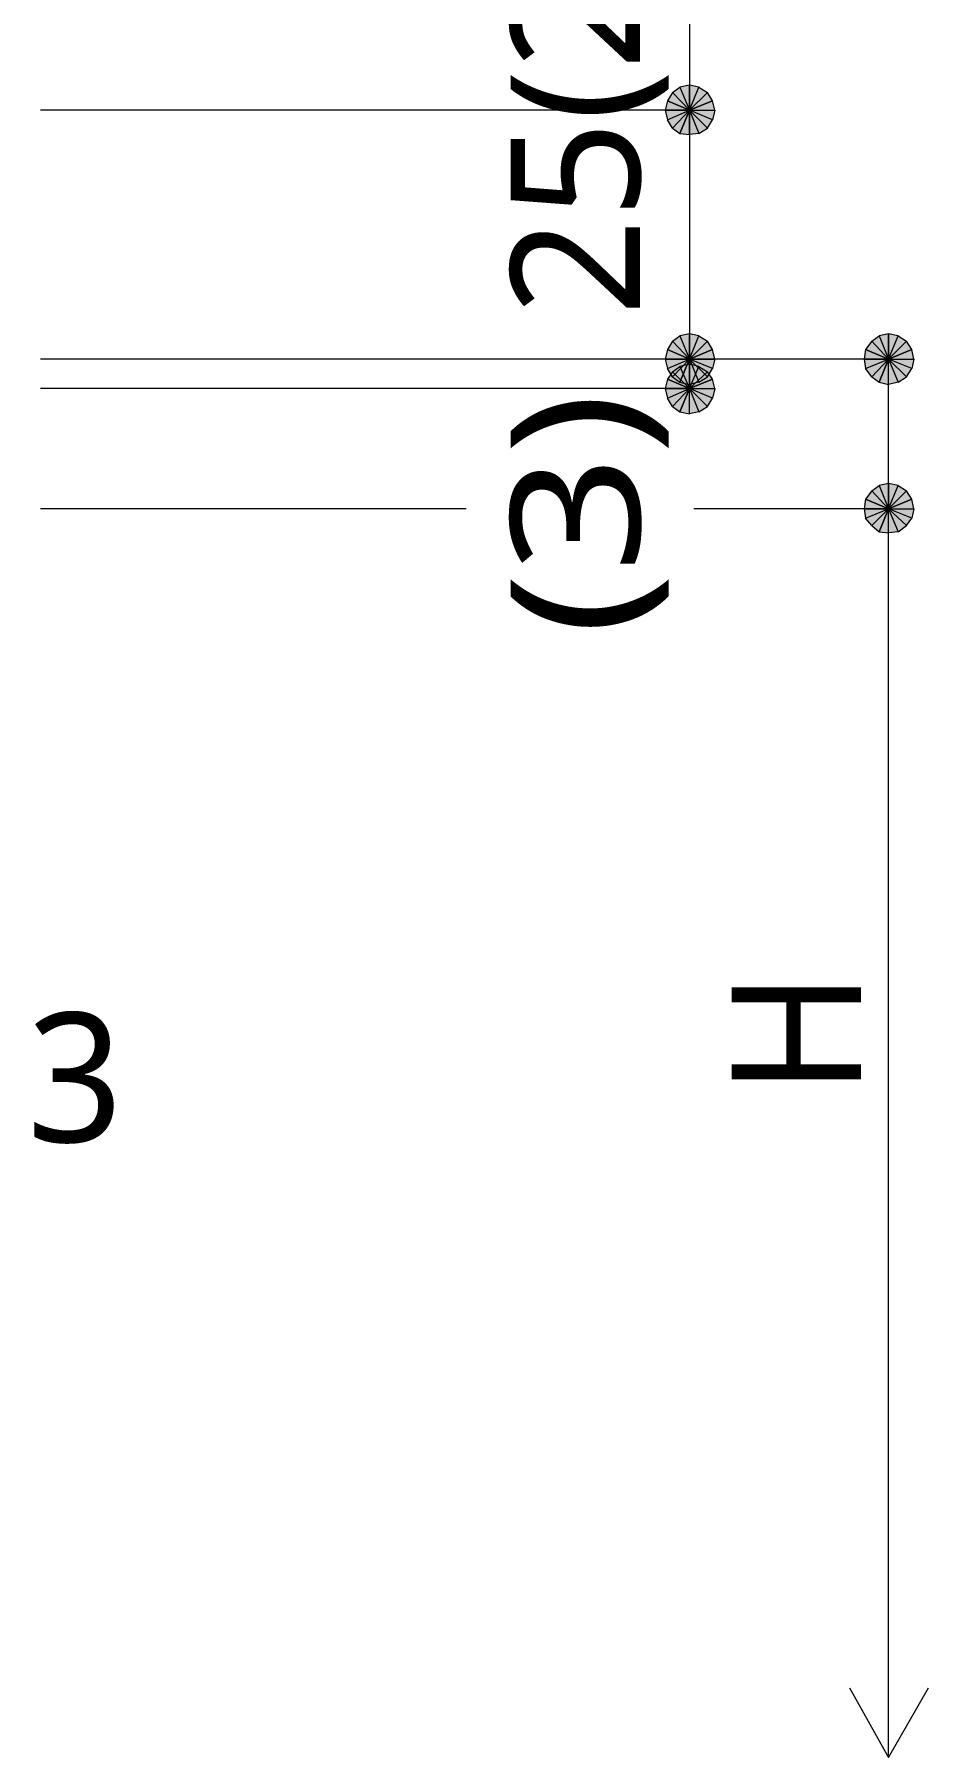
# Model space of a CAD drawing. Header units: millimetres. Extents: x 0 to 420, y 0 to 297.
# Drawn here: x 340.66 to 358.63, y 75.97 to 110.57 of the extents above; entities that cross this region are included whole.
import ezdxf
from ezdxf.enums import TextEntityAlignment as Align

# ---------------------------------------------------------------- set-up
doc = ezdxf.new("R2010")
doc.units = ezdxf.units.MM
doc.styles.add('kst32b', font='NotoSansJP-Variable.ttf')

msp = doc.modelspace()

# ---------------------------------------------------------------- hatches: boundary and pattern name
h = msp.add_hatch(color=7)
h.paths.add_polyline_path([(353.822, 109.559), (353.631, 109.516), (353.822, 109.051), (353.822, 109.559)])
h.paths.add_polyline_path([(353.631, 109.516), (353.822, 109.051), (353.483, 109.411), (353.631, 109.516)])
h.paths.add_polyline_path([(353.822, 109.051), (353.483, 109.411), (353.378, 109.241), (353.822, 109.051)])
h = msp.add_hatch(color=7)
h.paths.add_polyline_path([(354.288, 109.241), (354.182, 109.411), (353.822, 109.051), (354.288, 109.241)])
h.paths.add_polyline_path([(354.182, 109.411), (353.822, 109.051), (354.012, 109.516), (354.182, 109.411)])
h.paths.add_polyline_path([(353.822, 109.051), (354.012, 109.516), (353.822, 109.559), (353.822, 109.051)])
for points in [[(353.378, 109.241), (353.335, 109.051), (353.822, 109.051), (353.378, 109.241)], [(353.378, 104.246), (353.335, 104.055), (353.822, 104.055), (353.378, 104.246)], [(357.357, 104.246), (357.336, 104.055), (357.822, 104.055), (357.357, 104.246)], [(353.378, 103.653), (353.335, 103.463), (353.822, 103.463), (353.378, 103.653)], [(357.357, 101.24), (357.336, 101.05), (357.822, 101.05), (357.357, 101.24)]]:
    msp.add_hatch(color=7).paths.add_polyline_path(points)
h = msp.add_hatch(color=7)
h.paths.add_polyline_path([(353.335, 109.051), (353.378, 108.86), (353.822, 109.051), (353.335, 109.051)])
h.paths.add_polyline_path([(353.378, 108.86), (353.822, 109.051), (353.483, 108.691), (353.378, 108.86)])
h.paths.add_polyline_path([(353.822, 109.051), (353.483, 108.691), (353.631, 108.585), (353.822, 109.051)])
h = msp.add_hatch(color=7)
h.paths.add_polyline_path([(353.631, 108.585), (353.822, 108.564), (353.822, 109.051), (353.631, 108.585)])
h.paths.add_polyline_path([(353.822, 108.564), (353.822, 109.051), (354.012, 108.585), (353.822, 108.564)])
h.paths.add_polyline_path([(353.822, 109.051), (354.012, 108.585), (354.182, 108.691), (353.822, 109.051)])
h = msp.add_hatch(color=7)
h.paths.add_polyline_path([(354.182, 108.691), (354.288, 108.86), (353.822, 109.051), (354.182, 108.691)])
h.paths.add_polyline_path([(354.288, 108.86), (353.822, 109.051), (354.33, 109.051), (354.288, 108.86)])
h.paths.add_polyline_path([(353.822, 109.051), (354.33, 109.051), (354.288, 109.241), (353.822, 109.051)])
h = msp.add_hatch(color=7)
h.paths.add_polyline_path([(353.822, 104.563), (353.631, 104.521), (353.822, 104.055), (353.822, 104.563)])
h.paths.add_polyline_path([(353.631, 104.521), (353.822, 104.055), (353.483, 104.415), (353.631, 104.521)])
h.paths.add_polyline_path([(353.822, 104.055), (353.483, 104.415), (353.378, 104.246), (353.822, 104.055)])
h = msp.add_hatch(color=7)
h.paths.add_polyline_path([(354.288, 104.246), (354.182, 104.415), (353.822, 104.055), (354.288, 104.246)])
h.paths.add_polyline_path([(354.182, 104.415), (353.822, 104.055), (354.012, 104.521), (354.182, 104.415)])
h.paths.add_polyline_path([(353.822, 104.055), (354.012, 104.521), (353.822, 104.563), (353.822, 104.055)])
h = msp.add_hatch(color=7)
h.paths.add_polyline_path([(357.822, 104.563), (357.632, 104.521), (357.822, 104.055), (357.822, 104.563)])
h.paths.add_polyline_path([(357.632, 104.521), (357.822, 104.055), (357.484, 104.415), (357.632, 104.521)])
h.paths.add_polyline_path([(357.822, 104.055), (357.484, 104.415), (357.357, 104.246), (357.822, 104.055)])
h = msp.add_hatch(color=7)
h.paths.add_polyline_path([(358.288, 104.246), (358.182, 104.415), (357.822, 104.055), (358.288, 104.246)])
h.paths.add_polyline_path([(358.182, 104.415), (357.822, 104.055), (358.013, 104.521), (358.182, 104.415)])
h.paths.add_polyline_path([(357.822, 104.055), (358.013, 104.521), (357.822, 104.563), (357.822, 104.055)])
h = msp.add_hatch(color=7)
h.paths.add_polyline_path([(354.182, 103.696), (354.288, 103.865), (353.822, 104.055), (354.182, 103.696)])
h.paths.add_polyline_path([(354.288, 103.865), (353.822, 104.055), (354.33, 104.055), (354.288, 103.865)])
h.paths.add_polyline_path([(353.822, 104.055), (354.33, 104.055), (354.288, 104.246), (353.822, 104.055)])
h = msp.add_hatch(color=7)
h.paths.add_polyline_path([(358.182, 103.696), (358.288, 103.865), (357.822, 104.055), (358.182, 103.696)])
h.paths.add_polyline_path([(358.288, 103.865), (357.822, 104.055), (358.33, 104.055), (358.288, 103.865)])
h.paths.add_polyline_path([(357.822, 104.055), (358.33, 104.055), (358.288, 104.246), (357.822, 104.055)])
h = msp.add_hatch(color=7)
h.paths.add_polyline_path([(353.335, 104.055), (353.378, 103.865), (353.822, 104.055), (353.335, 104.055)])
h.paths.add_polyline_path([(353.378, 103.865), (353.822, 104.055), (353.483, 103.696), (353.378, 103.865)])
h.paths.add_polyline_path([(353.822, 104.055), (353.483, 103.696), (353.631, 103.59), (353.822, 104.055)])
h = msp.add_hatch(color=7)
h.paths.add_polyline_path([(353.822, 103.95), (353.631, 103.907), (353.822, 103.463), (353.822, 103.95)])
h.paths.add_polyline_path([(353.631, 103.907), (353.822, 103.463), (353.483, 103.801), (353.631, 103.907)])
h.paths.add_polyline_path([(353.822, 103.463), (353.483, 103.801), (353.378, 103.653), (353.822, 103.463)])
h = msp.add_hatch(color=7)
h.paths.add_polyline_path([(353.631, 103.59), (353.822, 103.547), (353.822, 104.055), (353.631, 103.59)])
h.paths.add_polyline_path([(353.822, 103.547), (353.822, 104.055), (354.012, 103.59), (353.822, 103.547)])
h.paths.add_polyline_path([(353.822, 104.055), (354.012, 103.59), (354.182, 103.696), (353.822, 104.055)])
h = msp.add_hatch(color=7)
h.paths.add_polyline_path([(354.288, 103.653), (354.182, 103.801), (353.822, 103.463), (354.288, 103.653)])
h.paths.add_polyline_path([(354.182, 103.801), (353.822, 103.463), (354.012, 103.907), (354.182, 103.801)])
h.paths.add_polyline_path([(353.822, 103.463), (354.012, 103.907), (353.822, 103.95), (353.822, 103.463)])
h = msp.add_hatch(color=7)
h.paths.add_polyline_path([(357.336, 104.055), (357.357, 103.865), (357.822, 104.055), (357.336, 104.055)])
h.paths.add_polyline_path([(357.357, 103.865), (357.822, 104.055), (357.484, 103.696), (357.357, 103.865)])
h.paths.add_polyline_path([(357.822, 104.055), (357.484, 103.696), (357.632, 103.59), (357.822, 104.055)])
h = msp.add_hatch(color=7)
h.paths.add_polyline_path([(357.632, 103.59), (357.822, 103.547), (357.822, 104.055), (357.632, 103.59)])
h.paths.add_polyline_path([(357.822, 103.547), (357.822, 104.055), (358.013, 103.59), (357.822, 103.547)])
h.paths.add_polyline_path([(357.822, 104.055), (358.013, 103.59), (358.182, 103.696), (357.822, 104.055)])
h = msp.add_hatch(color=7)
h.paths.add_polyline_path([(354.182, 103.103), (354.288, 103.272), (353.822, 103.463), (354.182, 103.103)])
h.paths.add_polyline_path([(354.288, 103.272), (353.822, 103.463), (354.33, 103.463), (354.288, 103.272)])
h.paths.add_polyline_path([(353.822, 103.463), (354.33, 103.463), (354.288, 103.653), (353.822, 103.463)])
h = msp.add_hatch(color=7)
h.paths.add_polyline_path([(353.335, 103.463), (353.378, 103.272), (353.822, 103.463), (353.335, 103.463)])
h.paths.add_polyline_path([(353.378, 103.272), (353.822, 103.463), (353.483, 103.103), (353.378, 103.272)])
h.paths.add_polyline_path([(353.822, 103.463), (353.483, 103.103), (353.631, 102.997), (353.822, 103.463)])
h = msp.add_hatch(color=7)
h.paths.add_polyline_path([(353.631, 102.997), (353.822, 102.955), (353.822, 103.463), (353.631, 102.997)])
h.paths.add_polyline_path([(353.822, 102.955), (353.822, 103.463), (354.012, 102.997), (353.822, 102.955)])
h.paths.add_polyline_path([(353.822, 103.463), (354.012, 102.997), (354.182, 103.103), (353.822, 103.463)])
h = msp.add_hatch(color=7)
h.paths.add_polyline_path([(357.822, 101.558), (357.632, 101.515), (357.822, 101.05), (357.822, 101.558)])
h.paths.add_polyline_path([(357.632, 101.515), (357.822, 101.05), (357.484, 101.409), (357.632, 101.515)])
h.paths.add_polyline_path([(357.822, 101.05), (357.484, 101.409), (357.357, 101.24), (357.822, 101.05)])
h = msp.add_hatch(color=7)
h.paths.add_polyline_path([(358.288, 101.24), (358.182, 101.409), (357.822, 101.05), (358.288, 101.24)])
h.paths.add_polyline_path([(358.182, 101.409), (357.822, 101.05), (358.013, 101.515), (358.182, 101.409)])
h.paths.add_polyline_path([(357.822, 101.05), (358.013, 101.515), (357.822, 101.558), (357.822, 101.05)])
h = msp.add_hatch(color=7)
h.paths.add_polyline_path([(358.182, 100.711), (358.288, 100.859), (357.822, 101.05), (358.182, 100.711)])
h.paths.add_polyline_path([(358.288, 100.859), (357.822, 101.05), (358.33, 101.05), (358.288, 100.859)])
h.paths.add_polyline_path([(357.822, 101.05), (358.33, 101.05), (358.288, 101.24), (357.822, 101.05)])
h = msp.add_hatch(color=7)
h.paths.add_polyline_path([(357.336, 101.05), (357.357, 100.859), (357.822, 101.05), (357.336, 101.05)])
h.paths.add_polyline_path([(357.357, 100.859), (357.822, 101.05), (357.484, 100.711), (357.357, 100.859)])
h.paths.add_polyline_path([(357.822, 101.05), (357.484, 100.711), (357.632, 100.584), (357.822, 101.05)])
h = msp.add_hatch(color=7)
h.paths.add_polyline_path([(357.632, 100.584), (357.822, 100.563), (357.822, 101.05), (357.632, 100.584)])
h.paths.add_polyline_path([(357.822, 100.563), (357.822, 101.05), (358.013, 100.584), (357.822, 100.563)])
h.paths.add_polyline_path([(357.822, 101.05), (358.013, 100.584), (358.182, 100.711), (357.822, 101.05)])

# ---------------------------------------------------------------- linework, layer by layer
at = {"lineweight": 13}
for points in [[(353.822, 114.046), (353.822, 109.051), (353.822, 104.055), (353.822, 103.463)], [(353.822, 109.051), (340.783, 109.051)], [(357.822, 104.055), (340.783, 104.055)], [(357.822, 75.967), (357.822, 101.05), (357.822, 104.055)], [(353.822, 103.463), (340.783, 103.463)], [(349.335, 101.05), (340.783, 101.05)], [(357.822, 101.05), (353.907, 101.05)], [(357.039, 77.364), (357.822, 75.967), (358.627, 77.364)]]:
    msp.add_lwpolyline(points, dxfattribs=at)
at = {"lineweight": 0}
for points in [[(353.822, 109.051), (353.483, 109.411), (353.378, 109.241)], [(353.631, 109.516), (353.822, 109.051), (353.483, 109.411)], [(353.822, 109.559), (353.631, 109.516), (353.822, 109.051)], [(353.822, 109.051), (354.012, 109.516), (353.822, 109.559)], [(354.182, 109.411), (353.822, 109.051), (354.012, 109.516)], [(354.288, 109.241), (354.182, 109.411), (353.822, 109.051)], [(353.378, 109.241), (353.335, 109.051), (353.822, 109.051)], [(353.335, 109.051), (353.378, 108.86), (353.822, 109.051)], [(353.378, 108.86), (353.822, 109.051), (353.483, 108.691)], [(353.822, 109.051), (353.483, 108.691), (353.631, 108.585)], [(353.631, 108.585), (353.822, 108.564), (353.822, 109.051)], [(353.822, 109.051), (354.33, 109.051), (354.288, 109.241)], [(353.822, 108.564), (353.822, 109.051), (354.012, 108.585)], [(353.822, 109.051), (354.012, 108.585), (354.182, 108.691)], [(354.182, 108.691), (354.288, 108.86), (353.822, 109.051)], [(354.288, 108.86), (353.822, 109.051), (354.33, 109.051)], [(353.631, 104.521), (353.822, 104.055), (353.483, 104.415)], [(353.822, 104.563), (353.631, 104.521), (353.822, 104.055)], [(353.822, 104.055), (354.012, 104.521), (353.822, 104.563)], [(354.182, 104.415), (353.822, 104.055), (354.012, 104.521)], [(357.632, 104.521), (357.822, 104.055), (357.484, 104.415)], [(357.822, 104.563), (357.632, 104.521), (357.822, 104.055)], [(357.822, 104.055), (358.013, 104.521), (357.822, 104.563)], [(358.182, 104.415), (357.822, 104.055), (358.013, 104.521)], [(353.378, 104.246), (353.335, 104.055), (353.822, 104.055)], [(353.822, 104.055), (353.483, 104.415), (353.378, 104.246)], [(354.288, 104.246), (354.182, 104.415), (353.822, 104.055)], [(353.822, 104.055), (354.33, 104.055), (354.288, 104.246)], [(357.357, 104.246), (357.336, 104.055), (357.822, 104.055)], [(357.822, 104.055), (357.484, 104.415), (357.357, 104.246)], [(358.288, 104.246), (358.182, 104.415), (357.822, 104.055)], [(357.822, 104.055), (358.33, 104.055), (358.288, 104.246)], [(353.335, 104.055), (353.378, 103.865), (353.822, 104.055)], [(353.378, 103.865), (353.822, 104.055), (353.483, 103.696)], [(353.822, 104.055), (353.483, 103.696), (353.631, 103.59)], [(353.631, 103.907), (353.822, 103.463), (353.483, 103.801)], [(353.631, 103.59), (353.822, 103.547), (353.822, 104.055)], [(353.822, 103.95), (353.631, 103.907), (353.822, 103.463)], [(353.822, 103.547), (353.822, 104.055), (354.012, 103.59)], [(353.822, 104.055), (354.012, 103.59), (354.182, 103.696)], [(354.182, 103.696), (354.288, 103.865), (353.822, 104.055)], [(354.288, 103.865), (353.822, 104.055), (354.33, 104.055)], [(353.822, 103.463), (354.012, 103.907), (353.822, 103.95)], [(354.182, 103.801), (353.822, 103.463), (354.012, 103.907)], [(357.336, 104.055), (357.357, 103.865), (357.822, 104.055)], [(357.357, 103.865), (357.822, 104.055), (357.484, 103.696)], [(357.822, 104.055), (357.484, 103.696), (357.632, 103.59)], [(357.632, 103.59), (357.822, 103.547), (357.822, 104.055)], [(357.822, 103.547), (357.822, 104.055), (358.013, 103.59)], [(357.822, 104.055), (358.013, 103.59), (358.182, 103.696)], [(358.182, 103.696), (358.288, 103.865), (357.822, 104.055)], [(358.288, 103.865), (357.822, 104.055), (358.33, 104.055)], [(353.378, 103.653), (353.335, 103.463), (353.822, 103.463)], [(353.822, 103.463), (353.483, 103.801), (353.378, 103.653)], [(354.288, 103.653), (354.182, 103.801), (353.822, 103.463)], [(353.822, 103.463), (354.33, 103.463), (354.288, 103.653)], [(353.335, 103.463), (353.378, 103.272), (353.822, 103.463)], [(353.378, 103.272), (353.822, 103.463), (353.483, 103.103)], [(353.822, 103.463), (353.483, 103.103), (353.631, 102.997)], [(353.631, 102.997), (353.822, 102.955), (353.822, 103.463)], [(353.822, 102.955), (353.822, 103.463), (354.012, 102.997)], [(353.822, 103.463), (354.012, 102.997), (354.182, 103.103)], [(354.182, 103.103), (354.288, 103.272), (353.822, 103.463)], [(354.288, 103.272), (353.822, 103.463), (354.33, 103.463)], [(357.822, 101.05), (357.484, 101.409), (357.357, 101.24)], [(357.632, 101.515), (357.822, 101.05), (357.484, 101.409)], [(357.822, 101.558), (357.632, 101.515), (357.822, 101.05)], [(357.822, 101.05), (358.013, 101.515), (357.822, 101.558)], [(358.182, 101.409), (357.822, 101.05), (358.013, 101.515)], [(358.288, 101.24), (358.182, 101.409), (357.822, 101.05)], [(357.357, 101.24), (357.336, 101.05), (357.822, 101.05)], [(357.822, 101.05), (358.33, 101.05), (358.288, 101.24)], [(357.336, 101.05), (357.357, 100.859), (357.822, 101.05)], [(357.357, 100.859), (357.822, 101.05), (357.484, 100.711)], [(357.822, 101.05), (357.484, 100.711), (357.632, 100.584)], [(357.632, 100.584), (357.822, 100.563), (357.822, 101.05)], [(357.822, 100.563), (357.822, 101.05), (358.013, 100.584)], [(357.822, 101.05), (358.013, 100.584), (358.182, 100.711)], [(358.182, 100.711), (358.288, 100.859), (357.822, 101.05)], [(358.288, 100.859), (357.822, 101.05), (358.33, 101.05)]]:
    msp.add_lwpolyline(points, close=True, dxfattribs=at)

# ---------------------------------------------------------------- texts
at = {"style": 'kst32b'}
for s, p, p2 in [('25(25)', (352.827, 104.923), (352.827, 114.807)), ('(3)', (352.827, 98.51), (352.827, 103.383))]:
    msp.add_text(s, height=2.5989, dxfattribs=at).set_placement(p, p2, align=Align.FIT)
msp.add_text('H', height=2.599, rotation=90, dxfattribs=at).set_placement((357.272, 89.26))
msp.add_text('3', height=2.599, dxfattribs=at).set_placement((340.508, 88.329))

doc.saveas('drawing.dxf')
